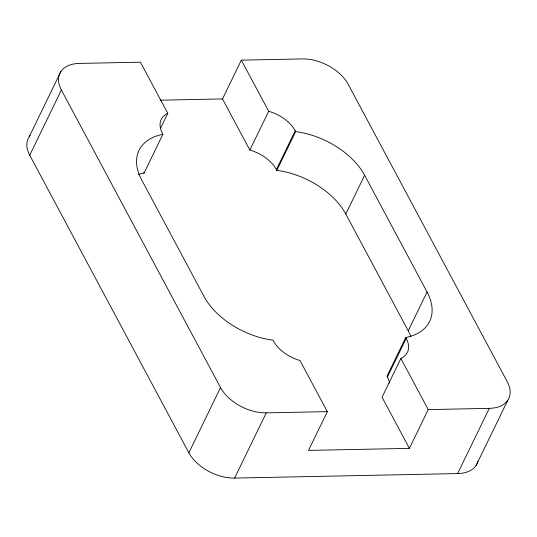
<?xml version="1.0" encoding="UTF-8"?>
<svg xmlns="http://www.w3.org/2000/svg" width="537" height="537" viewBox="0 0 537 537"><rect width="100%" height="100%" fill="white"/><g stroke="black" fill="none" stroke-linecap="round" stroke-linejoin="round"><path stroke-width="0.81" d="M29.24 136.7L60.909 71.481M29.723 155.233L61.386 90.015A37.046 22.554 25.9 0 1 79.375 63.426L140.439 62.191L167.792 113.327A30.871 18.795 25.9 0 0 162.456 133.465L162.899 134.297A64.829 39.469 25.9 0 0 141.6 179.774L204.04 296.518A64.829 39.469 25.9 0 0 273.011 340.176L273.454 341.002A30.871 18.795 25.9 0 0 299.982 360.495L327.335 411.631L308.507 450.409L409.395 448.368L428.224 409.59L400.877 358.454A30.871 18.795 25.9 0 0 406.214 338.323L405.764 337.491A64.829 39.469 25.9 0 0 427.069 292.007L364.63 175.263A64.829 39.469 25.9 0 0 295.659 131.612L295.209 130.78A30.871 18.795 25.9 0 0 268.681 111.287L241.335 60.151L302.398 58.916A37.046 22.554 25.9 0 1 348.137 84.215L507.277 381.767A37.046 22.554 25.9 0 1 489.294 408.355L457.625 473.574L234.602 478.084A37.046 22.554 25.9 0 1 188.863 452.785L29.723 155.233A37.046 22.554 25.9 0 1 30.193 135.445M160.731 127.866L167.792 113.327M138.606 174.465A64.829 39.469 25.9 0 1 144.07 173.075L162.899 134.297M410.919 336.692A64.829 39.469 25.9 0 0 408.234 330.785L345.801 214.041A64.829 39.469 25.9 0 0 276.823 170.39L276.38 169.558A30.871 18.795 25.9 0 0 249.853 150.065L222.506 98.929L241.335 60.151M249.853 150.065L268.681 111.287M276.38 169.558L295.209 130.78M276.823 170.39L295.659 131.612M188.863 452.785L220.532 387.566L61.386 90.015M345.801 214.041L364.63 175.263M234.602 478.084L266.265 412.866L327.335 411.631M408.234 330.785L427.069 292.007M405.764 337.491L386.935 376.269L387.385 377.095A30.871 18.795 25.9 0 1 389.56 383.17M387.385 377.095L406.214 338.323M400.877 358.454L382.049 397.232L409.395 448.368M476.091 465.519L507.76 400.3M159.966 100.191L222.506 98.929M428.224 409.59L489.294 408.355M143.768 172.498L144.07 173.075M266.265 412.866A37.046 22.554 25.9 0 1 220.532 387.566M478.011 461.29A37.046 22.554 25.9 0 1 457.625 473.574"/></g></svg>
